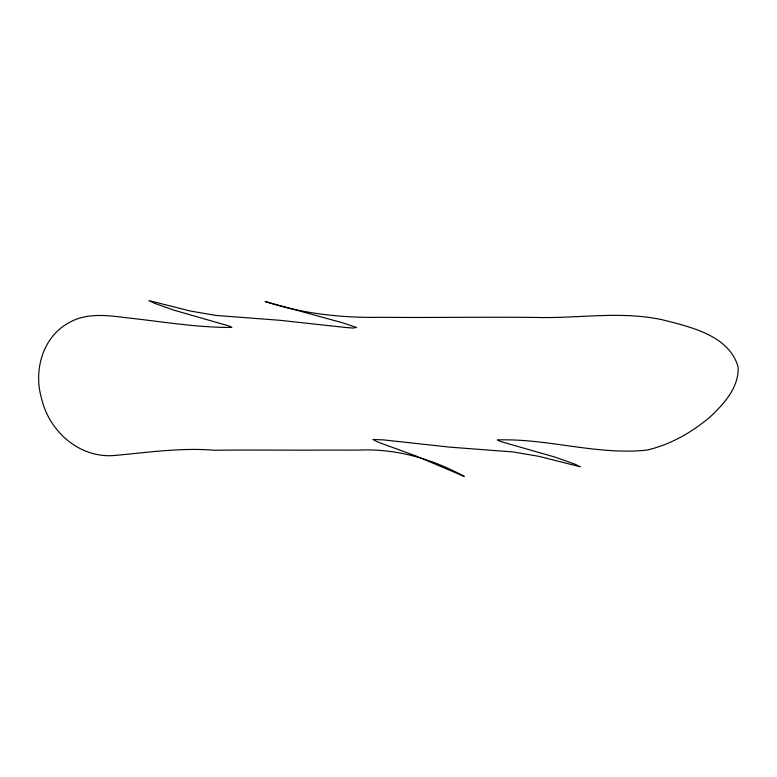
<?xml version="1.0" encoding="UTF-8"?>
<svg xmlns="http://www.w3.org/2000/svg" width="777" height="777" viewBox="0 0 777 777"><rect width="100%" height="100%" fill="white"/><g stroke="black" fill="none" stroke-linecap="round" stroke-linejoin="round"><path stroke-width="1.17" d="M356.361 327.457L353.001 328.059L345.998 327.515L279.807 320.289L215.792 315.413L190.472 311.053L148.863 300.573L154.837 303.418L174.242 310.266L228.759 325.903L231.857 327.438C196.173 327.651 160.577 321.348 125.097 317.599C106.294 315.161 85.723 312.791 68.59 322.921C42.414 337.325 33.392 370.843 41.54 398.378C49.058 431.41 79.439 458.323 114.248 455.507C147.824 452.467 181.148 447.435 214.928 450.272C250.825 449.747 286.723 450.33 322.62 450.087L359.042 450.097C395.843 448.358 432.158 458.838 464.257 476.427L416.229 456.08L377.292 441.841L372.96 439.471L383.314 439.879L449.504 447.115L513.519 451.991L538.84 456.342L580.448 466.831L574.494 463.986L555.089 457.138L500.466 441.482L497.455 439.957C547.426 438.16 596.979 455.419 646.852 450.097C670.26 444.765 691.52 432.556 709.78 417.2C723.863 404.05 738.927 387.694 738.15 367.103C729.253 335.402 690.578 327.01 662.771 319.881C621.347 310.732 579.195 318.492 537.373 317.472C485.343 316.831 433.294 317.812 381.254 317.298C342.006 318.065 302.476 313.714 265.054 301.495L342.948 322.902L356.361 327.457"/></g></svg>
